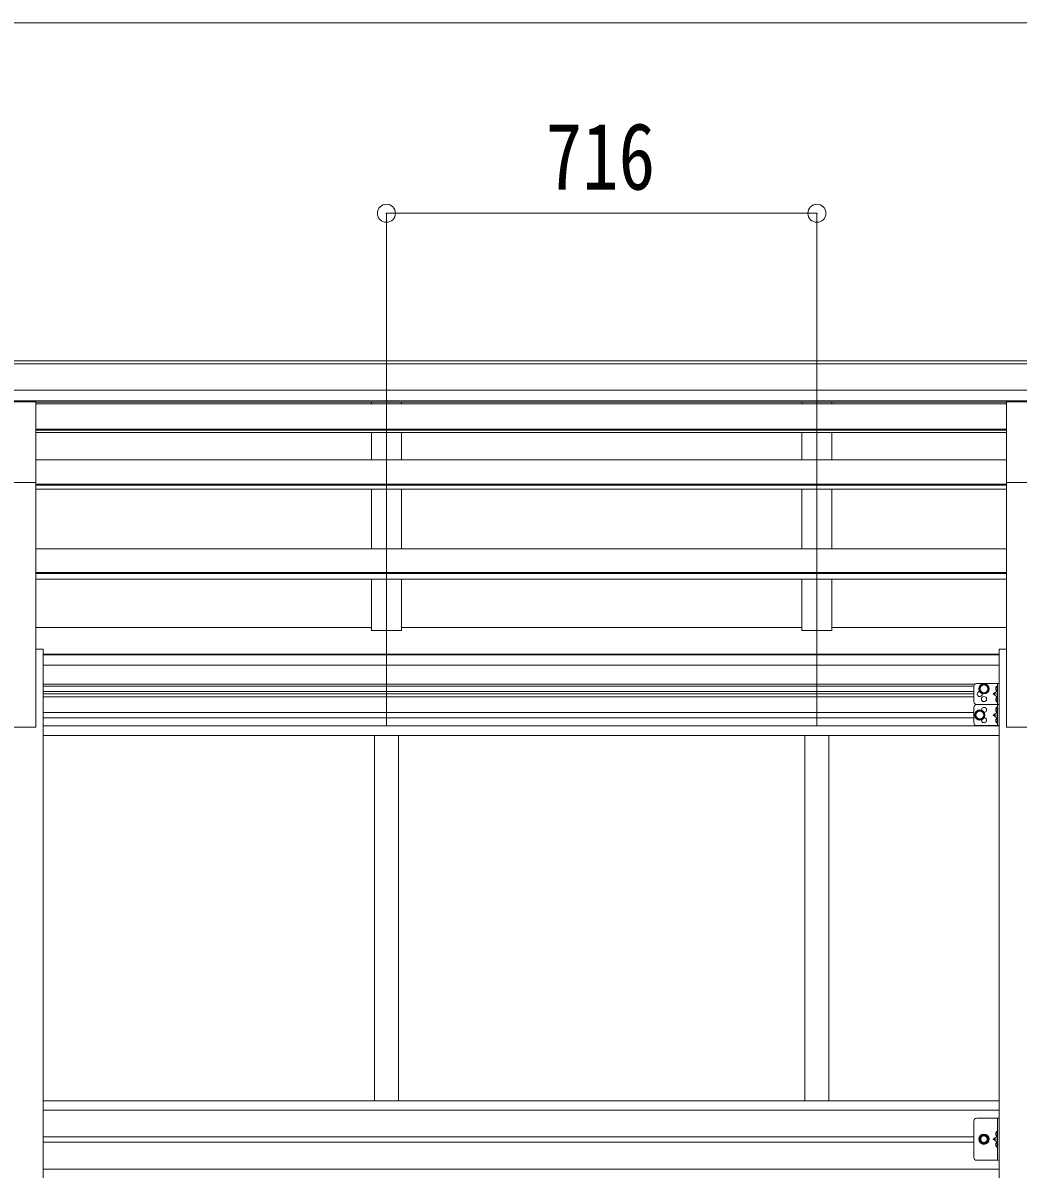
# Model space of a CAD drawing. Units: millimetres at full size; details may follow other scales. Extents: x -8385 to 8479, y -5853 to 5787.
# Drawn here: x -1864 to -209, y -46 to 1860 of the extents above; entities that cross this region are included whole.
import ezdxf
from ezdxf.enums import TextEntityAlignment as Align

# ---------------------------------------------------------------- set-up
doc = ezdxf.new("R2010")
doc.units = ezdxf.units.MM
doc.header["$LTSCALE"] = 30
doc.header["$PDMODE"] = 32
doc.header["$PDSIZE"] = 30
for name, color, linetype, lineweight in [('0-1_本体', 4, 'Continuous', 9), ('0-2_部品', 7, 'Continuous', 9), ('0-8_PARTS2', 2, 'Continuous', 9), ('0-A_寸法', 6, 'Continuous', 9), ('1-1_GLASS', 4, 'Continuous', 9), ('1-2_GLASS_SEAL', 7, 'Continuous', 9)]:
    doc.layers.add(name, color=color, linetype=linetype, lineweight=lineweight)
doc.styles.add('ＭＳ ゴシック', font='')
doc.styles.get('ＭＳ ゴシック').set_extended_font_data('MS Gothic')

msp = doc.modelspace()

# ---------------------------------------------------------------- linework, layer by layer
at = {"layer": '0-1_本体'}
for p, q in [((-2685, 1298.63), (2314, 1298.63)), ((-2685, 1293.27), (2314, 1293.27)), ((-2685, 1249.76), (2314, 1249.75)), ((-2685, 1232.08), (2314, 1232.08)), ((-1843, 1229.71), (-228, 1229.71)), ((-1843, 1226.75), (-228, 1226.75)), ((-1284.5, 1229.71), (-1284.5, 1226.75)), ((-1234.5, 1229.71), (-1234.5, 1226.75)), ((-568.5, 1229.71), (-568.5, 1226.75)), ((-518.5, 1229.71), (-518.5, 1226.75)), ((-1843, 1184.8), (-228, 1184.8)), ((-1843, 1183.1), (-228, 1183.1)), ((-1843, 1179.32), (-228, 1179.32)), ((-1284.5, 1179.32), (-1284.5, 1133.89)), ((-1234.5, 1179.32), (-1234.5, 1133.89)), ((-568.5, 1179.32), (-568.5, 1133.89)), ((-518.5, 1179.32), (-518.5, 1133.89)), ((-1843, 1133.89), (-228, 1133.89)), ((-1843, 689.1), (-1843, 1096.05)), ((-1843, 1093.31), (-228, 1093.31)), ((-1843, 1091.62), (-228, 1091.62)), ((-228, 689.1), (-228, 1096.05)), ((-1843, 1084.76), (-228, 1084.76)), ((-1284.5, 1084.76), (-1284.5, 985.65)), ((-1234.5, 1084.76), (-1234.5, 985.65)), ((-568.5, 1084.76), (-568.5, 985.65)), ((-518.5, 1084.76), (-518.5, 985.65)), ((-1843, 985.65), (-228, 985.65)), ((-1843, 946.51), (-228, 946.51)), ((-1843, 944.84), (-228, 944.84)), ((-1843, 935.2), (-228, 935.2)), ((-1284.5, 935.2), (-1284.5, 849.71)), ((-568.5, 935.2), (-568.5, 849.71)), ((-1843, 854.92), (-1284.5, 854.92)), ((-1234.5, 854.92), (-568.5, 854.92)), ((-518.5, 854.92), (-228, 854.92)), ((-1843, 819.1), (-1830.5, 819.1)), ((-1830.5, 819.1), (-1830.5, -2060.9)), ((-1830.5, 810.61), (-240.5, 810.61)), ((-1830.5, 809.23), (-240.5, 809.23)), ((-240.5, 819.1), (-228, 819.1)), ((-240.5, 819.1), (-240.5, -2060.9)), ((-1830.5, 792.06), (-240.5, 792.06)), ((-1928, 689.1), (-1843, 689.1)), ((-228, 689.1), (-143, 689.1))]:
    msp.add_line(p, q, dxfattribs=at)
for points in [[(-1234.5, 935.2), (-1234.5, 849.71), (-1284.5, 849.71)], [(-518.5, 935.2), (-518.5, 849.71), (-568.5, 849.71)]]:
    msp.add_lwpolyline(points, dxfattribs=at)
at = {"layer": '0-2_部品'}
for p, q in [((-1928, 1230.21), (-1843, 1230.21)), ((-1843, 1096.05), (-1843, 1230.21)), ((-228, 1230.21), (-143, 1230.21)), ((-228, 1096.05), (-228, 1230.21)), ((-1928, 1096.05), (-1843, 1096.05)), ((-228, 1096.05), (-143, 1096.05))]:
    msp.add_line(p, q, dxfattribs=at)
at = {"layer": '0-8_PARTS2'}
for p, q in [((-1259.5, 691.44), (-1259.5, 1353.96)), ((-543.5, 691.44), (-543.5, 1353.96))]:
    msp.add_line(p, q, dxfattribs=at)
at = {"layer": '0-A_寸法'}
for p, q in [((-2691.5, 1860.35), (2320.5, 1860.35)), ((-1259.5, 1543.73), (-1259.5, 1314.73)), ((-1259.5, 1543.73), (-543.5, 1543.73)), ((-543.5, 1543.73), (-543.5, 1314.73))]:
    msp.add_line(p, q, dxfattribs=at)
for p in [(-1259.5, 1543.73), (-543.5, 1543.73)]:
    msp.add_point(p, dxfattribs=at)
at = {"layer": '1-1_GLASS'}
for p, q in [((-1830.5, 760.8), (-280.5, 760.8)), ((-1830.5, 757.3), (-282.47, 757.3)), ((-1830.5, 748.3), (-282.5, 748.3)), ((-1830.5, 744.8), (-282.5, 744.8)), ((-282.5, 739.8), (-1830.5, 739.8)), ((-1830.5, 713.8), (-282.5, 713.8)), ((-1928, 689.09), (-1843, 689.09)), ((-1830.5, 704.8), (-282.5, 704.8)), ((-1830.5, 691.3), (-240.5, 691.3)), ((-228, 689.09), (-143, 689.09)), ((-1830.5, 675.3), (-240.5, 675.3)), ((-1279.5, 675.3), (-1279.5, 68.3)), ((-1239.5, 675.3), (-1239.5, 68.3)), ((-563.5, 675.3), (-563.5, 68.3)), ((-523.5, 675.3), (-523.5, 68.3)), ((-1830.5, 67.8), (-240.5, 67.8)), ((-1830.5, 52.3), (-240.5, 52.3)), ((-1830.5, 7.8), (-282.5, 7.8)), ((-282.5, -1.2), (-1830.5, -1.2)), ((-1830.5, -45.7), (-240.5, -45.7))]:
    msp.add_line(p, q, dxfattribs=at)
at = {"layer": '1-2_GLASS_SEAL'}
for p, q in [((-282.5, 756.8), (-282.5, 731.8)), ((-277.5, 761.8), (-240.5, 761.8)), ((-243, 744.3), (-250, 744.3)), ((-243.5, 757.3), (-244.3, 757.16)), ((-243.5, 749.3), (-244.3, 749.44)), ((-243.5, 749.3), (-243, 749.39)), ((-243, 761.8), (-243, 726.8)), ((-240.5, 761.8), (-240.5, 726.8)), ((-277.5, 726.8), (-240.5, 726.8)), ((-243.5, 739.3), (-244.3, 739.16)), ((-243.5, 731.3), (-244.3, 731.44)), ((-243.5, 731.3), (-243, 731.39)), ((-243, 726.8), (-243, 691.8)), ((-282.5, 721.8), (-282.5, 696.8)), ((-243, 709.3), (-250, 709.3)), ((-243.5, 722.3), (-244.3, 722.16)), ((-243.5, 714.3), (-244.3, 714.44)), ((-243.5, 714.3), (-243, 714.39)), ((-277.5, 691.8), (-240.5, 691.8)), ((-243.5, 704.3), (-244.3, 704.16)), ((-243.5, 696.3), (-244.3, 696.44)), ((-243.5, 696.3), (-243, 696.39)), ((-277.5, 38.8), (-240.5, 38.8)), ((-243, 38.8), (-243, -31.2)), ((-282.5, -26.2), (-282.5, 33.8)), ((-243, 8.8), (-250, 3.8)), ((-243, 3.8), (-250, 3.8)), ((-243, -1.2), (-250, 3.8)), ((-243.5, 16.8), (-244.3, 16.66)), ((-243.5, 8.8), (-244.3, 8.94)), ((-243.5, 8.8), (-243, 8.89)), ((-243.5, -1.2), (-244.3, -1.34)), ((-243.5, -9.2), (-244.3, -9.06)), ((-243.5, -9.2), (-243, -9.11))]:
    msp.add_line(p, q, dxfattribs=at)
for points in [[(-265.5, 745.3), (-259, 749.05), (-259, 756.56), (-265.5, 760.31), (-272, 756.56), (-272, 749.05)], [(-272.5, 701.8), (-266, 705.55), (-266, 713.06), (-272.5, 716.81), (-279, 713.06), (-279, 705.55)], [(-257.99, 3.8), (-261.75, -2.7), (-269.25, -2.7), (-273, 3.8), (-269.25, 10.3), (-261.75, 10.3)]]:
    msp.add_lwpolyline(points, close=True, dxfattribs=at)
for points in [[(-243, 749.3), (-250, 744.3), (-243, 739.3)], [(-242.61, 753.3), (-243.25, 754.49), (-245.48, 755.6)], [(-242.61, 753.3), (-243.25, 752.12), (-245.48, 751)], [(-243.5, 749.3), (-243.5, 757.3), (-243, 757.21), (-243, 749.39)], [(-277.5, 726.8), (-240.5, 726.8), (-240.5, 691.8)], [(-242.61, 735.3), (-243.25, 736.49), (-245.48, 737.6)], [(-242.61, 735.3), (-243.25, 734.12), (-245.48, 733)], [(-243.5, 731.3), (-243.5, 739.3), (-243, 739.21), (-243, 731.39)], [(-243, 714.3), (-250, 709.3), (-243, 704.3)], [(-242.61, 718.3), (-243.25, 719.49), (-245.48, 720.6)], [(-242.61, 718.3), (-243.25, 717.12), (-245.48, 716)], [(-243.5, 714.3), (-243.5, 722.3), (-243, 722.21), (-243, 714.39)], [(-242.61, 700.3), (-243.25, 701.49), (-245.48, 702.6)], [(-242.61, 700.3), (-243.25, 699.12), (-245.48, 698)], [(-243.5, 696.3), (-243.5, 704.3), (-243, 704.21), (-243, 696.39)], [(-277.5, -31.2), (-240.5, -31.2), (-240.5, 38.8)], [(-242.61, 12.8), (-243.25, 13.99), (-245.48, 15.1)], [(-242.61, 12.8), (-243.25, 11.62), (-245.48, 10.5)], [(-243.5, 8.8), (-243.5, 16.8), (-243, 16.71), (-243, 8.89)], [(-242.61, -5.2), (-243.25, -4.01), (-245.48, -2.9)], [(-242.61, -5.2), (-243.25, -6.38), (-245.48, -7.5)], [(-243.5, -9.2), (-243.5, -1.2), (-243, -1.29), (-243, -9.11)]]:
    msp.add_lwpolyline(points, dxfattribs=at)
for centre, radius in [((-265.5, 752.8), 8.5), ((-265.5, 752.8), 7.5), ((-265.5, 752.8), 6.5), ((-265.5, 735.8), 4.25), ((-272.5, 709.3), 8.5), ((-272.5, 709.3), 7.5), ((-272.5, 709.3), 6.5), ((-265.5, 3.8), 8.5), ((-265.5, 3.8), 7.5), ((-265.5, 3.8), 6.5), ((-265.5, 3.8), 5.5)]:
    msp.add_circle(centre, radius, dxfattribs=at)
for centre, radius, start, end in [((-277.5, 756.8), 5, 90, 180), ((-272.5, 744.3), 4.25, 94.76077, 6.29431), ((-239.4, 753.3), 6.5, 147.94412, 212.05588), ((-244.14, 756.28), 0.9, 100, 147.94412), ((-244.14, 750.33), 0.9, 212.05588, 260), ((-277.5, 731.8), 5, 180, 270), ((-277.5, 721.8), 5, 90, 180), ((-239.4, 735.3), 6.5, 147.94412, 212.05588), ((-244.14, 738.28), 0.9, 100, 147.94412), ((-244.14, 732.33), 0.9, 212.05588, 260), ((-265.5, 717.8), 4.25, 274.76077, 186.29431), ((-239.4, 718.3), 6.5, 147.94412, 212.05588), ((-244.14, 721.28), 0.9, 100, 147.94412), ((-244.14, 715.33), 0.9, 212.05588, 260), ((-277.5, 696.8), 5, 180, 270), ((-265.5, 700.8), 4.25, 173.70569, 85.23923), ((-239.4, 700.3), 6.5, 147.94412, 212.05588), ((-244.14, 703.28), 0.9, 100, 147.94412), ((-244.14, 697.33), 0.9, 212.05588, 260), ((-277.5, 33.8), 5, 90, 180), ((-239.4, 12.8), 6.5, 147.94412, 212.05588), ((-244.14, 15.78), 0.9, 100, 147.94412), ((-244.14, 9.83), 0.9, 212.05588, 260), ((-239.4, -5.2), 6.5, 147.94412, 212.05588), ((-244.14, -2.22), 0.9, 100, 147.94412), ((-244.14, -8.17), 0.9, 212.05588, 260), ((-277.5, -26.2), 5, 180, 270)]:
    msp.add_arc(centre, radius, start, end, dxfattribs=at)

# ---------------------------------------------------------------- texts
at = {"layer": '0-A_寸法', "color": 7, "style": 'ＭＳ ゴシック', "width": 0.8}
msp.add_text('716', height=111.4, dxfattribs=at).set_placement((-994.5, 1549.73), align=Align.BOTTOM_LEFT)

doc.saveas('drawing.dxf')
